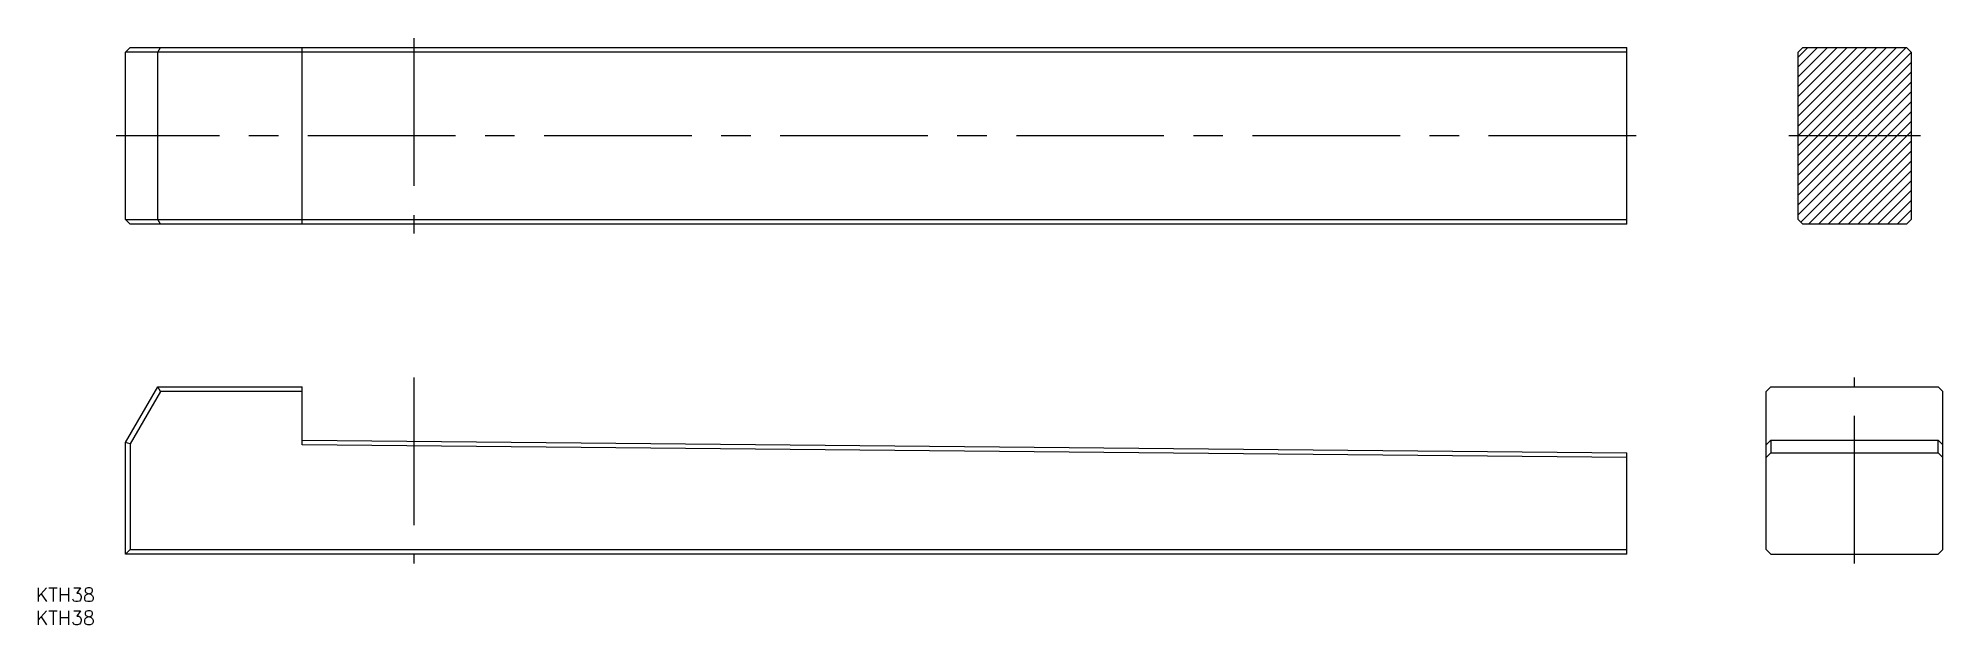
# Model space of a CAD drawing. Extents: x -81 to 329, y -15 to 111.
import ezdxf

# ---------------------------------------------------------------- set-up
doc = ezdxf.new("R2010")
doc.units = 0
doc.linetypes.add('CENTER', pattern=[50.8, 31.75, -6.35, 6.35, -6.35])
doc.layers.get('0').update_dxf_attribs({"linetype": 'CONTINUOUS'})
doc.layers.add('CENTER', color=1, linetype='CENTER')
doc.styles.get("Standard").update_dxf_attribs({"font": 'txt.shx', "height": 3, "bigfont": 'bigfont.shx'})

msp = doc.modelspace()

# ---------------------------------------------------------------- linework, layer by layer
at = {"color": 7, "linetype": 'CONTINUOUS'}
for p, q in [((-62, 108), (-61, 109)), ((261, 108), (-62, 108)), ((-62, 72), (-62, 108)), ((-61, 109), (261, 109)), ((-55.07, 108), (-54.49, 109)), ((-55.07, 72), (-55.07, 108)), ((-24, 71), (-24, 109)), ((261, 71), (261, 109)), ((297.85, 108), (298.85, 109)), ((297.85, 72), (297.85, 108)), ((298.85, 109), (321.15, 109)), ((321.15, 109), (322.15, 108)), ((322.15, 108), (322.15, 72)), ((-62, 72), (261, 72)), ((-61, 71), (-62, 72)), ((261, 71), (-61, 71)), ((-54.49, 71), (-55.07, 72)), ((298.85, 71), (297.85, 72)), ((321.15, 71), (298.85, 71)), ((322.15, 72), (321.15, 71)), ((-62, 24), (-55.07, 36)), ((-54.49, 35), (-61, 23.73)), ((-55.07, 36), (-24, 36)), ((-54.49, 35), (-55.07, 36)), ((-24, 35), (-54.49, 35)), ((-24, 23.53), (-24, 36)), ((292, 36), (291, 35)), ((291, 1), (291, 35)), ((292, 36), (328, 36)), ((329, 35), (328, 36)), ((329, 1), (329, 35)), ((-62, 0), (-62, 24)), ((-61, 23.73), (-62, 24)), ((-61, 23.73), (-61, 1)), ((-24, 24.53), (261, 21.79)), ((261, 20.79), (-24, 23.53)), ((261, 0), (261, 21.79)), ((291, 23.53), (292, 24.53)), ((292, 21.79), (291, 20.79)), ((292, 24.53), (328, 24.53)), ((292, 24.53), (292, 21.79)), ((292, 21.79), (328, 21.79)), ((328, 24.53), (329, 23.53)), ((328, 21.79), (328, 24.53)), ((329, 20.79), (328, 21.79)), ((-61, 1), (-62, 0)), ((261, 0), (-62, 0)), ((-61, 1), (261, 1)), ((291, 1), (292, 0)), ((292, 0), (328, 0)), ((328, 0), (329, 1))]:
    msp.add_line(p, q, dxfattribs=at)
at = {"color": 3, "linetype": 'CONTINUOUS'}
for p, q in [((297.85, 106.93), (299.92, 109)), ((297.85, 104.81), (302.04, 109)), ((297.85, 102.69), (304.16, 109)), ((297.85, 100.57), (306.28, 109)), ((297.85, 98.45), (308.4, 109)), ((297.85, 96.32), (310.53, 109)), ((297.85, 94.2), (312.65, 109)), ((297.85, 92.08), (314.77, 109)), ((297.85, 89.96), (316.89, 109)), ((297.85, 87.84), (319.01, 109)), ((297.85, 85.72), (321.13, 109)), ((297.85, 83.6), (322.15, 107.9)), ((297.85, 81.48), (322.15, 105.78)), ((297.85, 79.35), (322.15, 103.65)), ((297.85, 77.23), (322.15, 101.53)), ((297.85, 75.11), (322.15, 99.41)), ((297.85, 72.99), (322.15, 97.29)), ((298.42, 71.43), (322.15, 95.17)), ((300.1, 71), (322.15, 93.05)), ((302.22, 71), (322.15, 90.93)), ((304.35, 71), (322.15, 88.8)), ((306.47, 71), (322.15, 86.68)), ((308.59, 71), (322.15, 84.56)), ((310.71, 71), (322.15, 82.44)), ((312.83, 71), (322.15, 80.32)), ((314.95, 71), (322.15, 78.2)), ((317.07, 71), (322.15, 76.08)), ((319.19, 71), (322.15, 73.96))]:
    msp.add_line(p, q, dxfattribs=at)
at = {"layer": 'CENTER', "color": 1, "linetype": 'CENTER'}
for p, q in [((0, 111), (0, 69)), ((263, 90), (-64, 90)), ((324.15, 90), (295.85, 90)), ((0, 38), (0, -2)), ((310, -2), (310, 38))]:
    msp.add_line(p, q, dxfattribs=at)

# ---------------------------------------------------------------- texts
at = {"color": 7, "linetype": 'CONTINUOUS'}
for p in [(-81.33, -10.23), (-81.33, -15.23)]:
    msp.add_text('KTH38', height=3, dxfattribs=at).set_placement(p)

doc.saveas('drawing.dxf')
